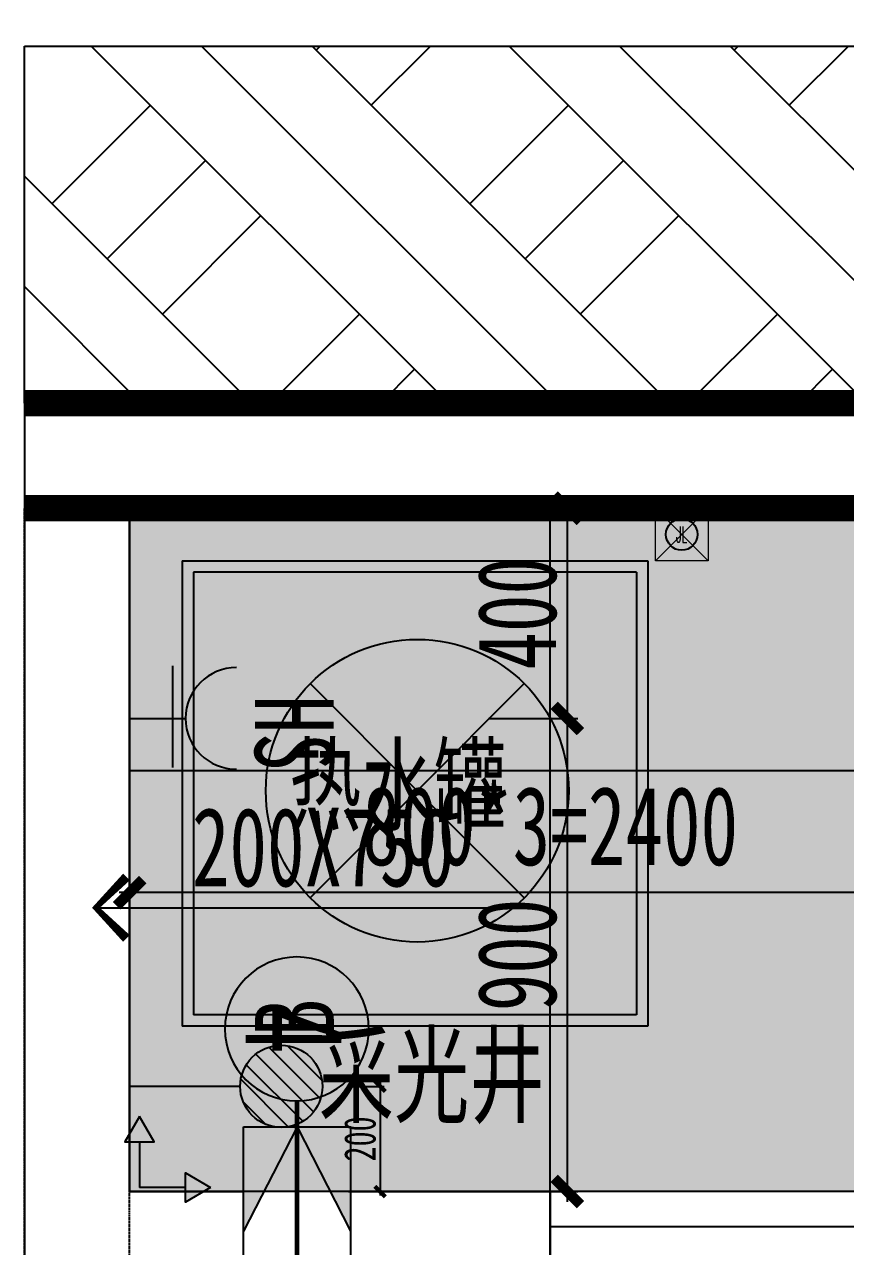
# Model space of a CAD drawing. Extents: x -255202 to 66368, y -6372500 to 603.
# Drawn here: x -127801 to -126239, y -3186489 to -3184164 of the extents above; entities that cross this region are included whole.
import ezdxf
from ezdxf.enums import TextEntityAlignment as Align

# ---------------------------------------------------------------- set-up
doc = ezdxf.new("R2010")
doc.units = 0
doc.header["$LTSCALE"] = 10
doc.header["$MEASUREMENT"] = 0
for name, pattern in [('CONTINOUS', [0]), ('DASH', [0.35, 0.25, -0.1]), ('改BL1~-3.2D$0$CONTINOUS', [0])]:
    doc.linetypes.add(name, pattern=pattern)
doc.layers.add('6-L13六联排模板图-0.050$0$G2-轮廓线', color=3, linetype='Continuous', lineweight=25)
doc.layers.add('改BL1~-3.2D$0$GPS-辅助', color=252, linetype='Continuous', lineweight=18)
for name, color, linetype in [('A-HATH', 8, 'Continuous'), ('A-TEXT（房间空间名称）', 67, 'Continuous'), ('A-WALL（砌体墙）', 7, 'Continuous'), ('A-WIND（门窗）', 8, 'Continuous'), ('A-墙体完成面', 15, 'Continuous'), ('D-地面材料', 250, 'Continuous'), ('D-挡墙', 6, 'Continuous'), ('DIM-地面材质放线', 149, 'Continuous'), ('DIM-排水定位', 149, 'Continuous'), ('DIM-插座定位', 146, 'Continuous'), ('E-插座示意', 34, 'Continuous'), ('E-给水', 144, 'Continuous'), ('G-BEAM', 4, 'DASH'), ('G-BEAM_CON', 4, 'Continuous'), ('W-文字', 67, 'Continuous'), ('墙体定位图', 7, 'Continuous'), ('孔洞', 53, 'Continuous'), ('改BL1~-3.2D$0$P-水管', 161, '改BL1~-3.2D$0$CONTINOUS')]:
    doc.layers.add(name, color=color, linetype=linetype)
doc.styles.add('arch', font='romans.shx', dxfattribs={"width": 0.75})
doc.styles.add('宋体', font='', dxfattribs={"width": 0.8})
doc.styles.add('改BL1~-3.2D$0$_TCH_DIM', font='SIMPLEX', dxfattribs={"bigfont": 'GBCBIG'})
doc.styles.add('改BL1~-3.2D$0$Standard', font='gbenor.shx', dxfattribs={"bigfont": 'gbcbig.shx'})
doc.styles.add('文字标注', font='', dxfattribs={"width": 0.7})
doc.styles.add('样式222', font='', dxfattribs={"width": 0.7})
doc.styles.add('细黑体', font='', dxfattribs={"width": 0.7})
doc.styles.get('宋体').set_extended_font_data('STXihei')
doc.styles.get('文字标注').set_extended_font_data('STXihei')
doc.styles.get('样式222').set_extended_font_data('STXihei')
doc.styles.get('细黑体').set_extended_font_data('STXihei')
doc.linetypes.add('改BL1~-3.2D$0$给水', pattern='A,50,["J",改BL1~-3.2D$0$Standard,S=2,R=0,X=1.1,Y=-1],-4', length=54)
doc.dimstyles.new('DK-50', dxfattribs={"dimscale": 50, "dimtxt": 3, "dimasz": 1, "dimexe": 0.4, "dimexo": 0.4, "dimgap": 0.4, "dimtad": 1, "dimtoh": 1, "dimdec": 0, "dimrnd": 5, "dimdsep": 46, "dimtxsty": '样式222', "dimblk": 'ARCHTICK', "dimcen": 3, "dimdle": 0.4, "dimclrd": 149, "dimclre": 149, "dimclrt": 149, "dimadec": 0, "dimazin": 0, "dimtfac": 1, "dimtdec": 0, "dimtix": 1, "dimtmove": 2, "dimatfit": 3, "dimldrblk": 'ARCHTICK', "dimfxl": 3, "dimfxlon": 1, "dimtvp": 1, "dimtolj": 1, "dimtzin": 0, "dimarcsym": 0})
doc.dimstyles.new('TC-DIM', dxfattribs={"dimscale": 0, "dimtxt": 2.5, "dimasz": 1.2, "dimexe": 1.2, "dimexo": 0, "dimgap": 0.5, "dimtad": 1, "dimdec": 0, "dimlfac": -1, "dimzin": 9, "dimdsep": 46, "dimtxsty": 'arch', "dimblk1": 'ARCHTICK', "dimblk2": 'ARCHTICK', "dimsah": 1, "dimcen": 2, "dimdle": 1.2, "dimclrd": 67, "dimclre": 67, "dimclrt": 67, "dimadec": 0, "dimazin": 0, "dimtfac": 1, "dimtdec": 0, "dimtmove": 0, "dimatfit": 3, "dimldrblk": 'ARCHTICK', "dimfxl": 8, "dimtolj": 1, "dimtzin": 0, "dimarcsym": 0})
doc.dimstyles.new('副本 DK-20', dxfattribs={"dimscale": 20, "dimtxt": 3, "dimasz": 1, "dimexe": 0.4, "dimexo": 0.4, "dimgap": 0.4, "dimtad": 1, "dimtoh": 1, "dimdec": 0, "dimrnd": 5, "dimdsep": 46, "dimtxsty": '样式222', "dimblk": 'ARCHTICK', "dimcen": 3, "dimdle": 0.4, "dimclrd": 149, "dimclre": 149, "dimclrt": 149, "dimadec": 0, "dimazin": 0, "dimtfac": 1, "dimtdec": 0, "dimtix": 1, "dimtmove": 2, "dimatfit": 3, "dimldrblk": 'ARCHTICK', "dimfxl": 3, "dimfxlon": 1, "dimtvp": 1, "dimtolj": 1, "dimtzin": 0, "dimarcsym": 0})

# ---------------------------------------------------------------- blocks, each defined once
blk = doc.blocks.new('A$C575336CE')
h = blk.add_hatch(color=0)
edge = h.paths.add_edge_path()
edge.add_line((1.4, 90.3), (87.4, 90.3))
edge.add_ellipse((44.4, 90.3), major_axis=(-30.4, 30.4), ratio=1, start_angle=45, end_angle=225, ccw=False)
at = {"color": 0}
for p, q in [((44.4, 0), (44.4, 47.3)), ((0, 36.2), (86, 36.2))]:
    blk.add_line(p, q, dxfattribs=at)
blk.add_arc((44.4, 90.3), 43, 180, 0, dxfattribs=at)
at = {"color": 0, "style": '宋体'}
blk.add_attdef('S', text='', height=84, dxfattribs=at).set_placement((102.6, 76.1), align=Align.BOTTOM_CENTER)
blk = doc.blocks.new('_ArchTick')
at = {"color": 0, "linetype": 'ByBlock', "const_width": 0.4}
blk.add_lwpolyline([(-0.5, -0.5), (0.5, 0.5)], dxfattribs=at)
blk = doc.blocks.new('*D174')
at = {"layer": 'Defpoints', "color": 0, "transparency": 16777216}
for p in [(-127604, -3185084.5), (-127604, -3185484.5), (-126768.5, -3185484.5)]:
    blk.add_point(p, dxfattribs=at)
at = {"layer": 'DIM-插座定位', "color": 149, "lineweight": -2, "transparency": 16777216}
for p, q in [((-126768.5, -3185064.5), (-126768.5, -3185504.5)), ((-126918.5, -3185084.5), (-126748.5, -3185084.5)), ((-126918.5, -3185484.5), (-126748.5, -3185484.5))]:
    blk.add_line(p, q, dxfattribs=at)
at = {"layer": 'DIM-插座定位', "color": 149, "lineweight": -2, "transparency": 16777216, "xscale": 50, "yscale": 50, "zscale": 50}
for p, rotation in [((-126768.5, -3185084.5), 90), ((-126768.5, -3185484.5), 270)]:
    blk.add_blockref('_ArchTick', p, dxfattribs=dict(at, rotation=rotation))
at = {"layer": 'DIM-插座定位', "color": 149, "transparency": 16777216, "insert": (-126863.5, -3185284.5), "char_height": 150, "attachment_point": 5, "rotation": 90, "style": '样式222'}
blk.add_mtext('\\A1;400', dxfattribs=at)
blk = doc.blocks.new('*D175')
at = {"layer": 'Defpoints', "color": 0, "transparency": 16777216}
for p in [(-126842.9, -3185484.5), (-126842.9, -3186384.5), (-126768.5, -3186384.5)]:
    blk.add_point(p, dxfattribs=at)
at = {"layer": 'DIM-插座定位', "color": 149, "lineweight": -2, "transparency": 16777216}
for p, q in [((-126822.9, -3185484.5), (-126748.5, -3185484.5)), ((-126768.5, -3185464.5), (-126768.5, -3186404.5)), ((-126822.9, -3186384.5), (-126748.5, -3186384.5))]:
    blk.add_line(p, q, dxfattribs=at)
at = {"layer": 'DIM-插座定位', "color": 149, "lineweight": -2, "transparency": 16777216, "xscale": 50, "yscale": 50, "zscale": 50}
for p, rotation in [((-126768.5, -3185484.5), 90), ((-126768.5, -3186384.5), 270)]:
    blk.add_blockref('_ArchTick', p, dxfattribs=dict(at, rotation=rotation))
at = {"layer": 'DIM-插座定位', "color": 149, "transparency": 16777216, "insert": (-126863.5, -3185934.5), "char_height": 150, "attachment_point": 5, "rotation": 90, "style": '样式222'}
blk.add_mtext('\\A1;900', dxfattribs=at)
blk = doc.blocks.new('z')
at = {"color": 67}
blk.add_line((0, 0), (-1, 0), dxfattribs=at)
blk.add_lwpolyline([(-0.972, 0.974, 0.299, 0.174, 0), (0, 0, 0.174, 0.299, 0), (-0.972, -0.974, 0.299, 0.299, 0)], format="xyseb", dxfattribs=at)
blk = doc.blocks.new('A$C014C06191')
at = {"layer": 'A-HATH'}
h = blk.add_hatch(dxfattribs=at)
h.set_pattern_fill('夯实土壤', color=256, scale=100, style=0)
h.set_pattern_definition([(45, (-9165.35, 0), (-397.394, 397.394), []), (45, (-8955.35, 0), (-397.394, 397.394), []), (45, (-8745.35, 0), (-397.394, 397.394), []), (135, (-9165.35, 0), (-397.394, -397.394), [265, -297]), (135, (-9060.35, 105), (-397.394, -397.394), [265, -297]), (135, (-8955.35, 210), (-397.394, -397.394), [265, -297])])
h.paths.add_polyline_path([(-10440.7, 6929.4), (-19863.4, 6929.4), (-19863.4, 6250), (-10440.7, 6250)])
blk.add_lwpolyline([(-10440.7, 6929.4), (-19863.4, 6929.4), (-19863.4, 6250), (-10440.7, 6250)], close=True, dxfattribs=at)
at = {"layer": 'D-挡墙', "color": 0, "linetype": 'DASH', "const_width": 50}
blk.add_lwpolyline([(-19863.4, 6250), (-10440.7, 6250)], dxfattribs=at)
at = {"layer": 'D-挡墙', "color": 0, "const_width": 50}
blk.add_lwpolyline([(-19863.4, 6050), (-10440.7, 6050)], dxfattribs=at)
blk = doc.blocks.new('*D478')
at = {"layer": 'Defpoints', "color": 0, "transparency": 16777216}
for p in [(-127600.8, -3185815.9), (-127600.8, -3186015.9), (-125200.8, -3186015.9)]:
    blk.add_point(p, dxfattribs=at)
at = {"layer": 'DIM-地面材质放线', "color": 149, "lineweight": -2, "transparency": 16777216}
for p, q in [((-127600.8, -3185965.9), (-127600.8, -3185795.9)), ((-125200.8, -3185965.9), (-125200.8, -3185795.9)), ((-125180.8, -3185815.9), (-127620.8, -3185815.9))]:
    blk.add_line(p, q, dxfattribs=at)
at = {"layer": 'DIM-地面材质放线', "color": 149, "lineweight": -2, "transparency": 16777216, "xscale": 50, "yscale": 50, "zscale": 50, "rotation": 180}
blk.add_blockref('_ArchTick', (-127600.8, -3185815.9), dxfattribs=at)
at = {"layer": 'DIM-地面材质放线', "color": 149, "lineweight": -2, "transparency": 16777216, "xscale": 50, "yscale": 50, "zscale": 50}
blk.add_blockref('_ArchTick', (-125200.8, -3185815.9), dxfattribs=at)
at = {"layer": 'DIM-地面材质放线', "color": 149, "transparency": 16777216, "insert": (-126800.8, -3185689.9), "char_height": 150, "attachment_point": 5, "style": '样式222'}
blk.add_mtext('\\A1;800*3=2400', dxfattribs=at)
blk = doc.blocks.new('排气扇孔洞')
blk.add_wipeout([(289.7, -8794), (289.7, -8906.7), (509.7, -8906.7), (509.7, -8794)])
at = {"linetype": 'ByBlock'}
h = blk.add_hatch(color=48, dxfattribs=at)
h.paths.add_polyline_path([(399.7, -8794), (289.7, -8794), (289.7, -8850.3)])
h.paths.add_polyline_path([(289.7, -8850.3), (289.7, -8906.7), (399.7, -8906.7)])
at = {"color": 48, "linetype": 'ByBlock'}
for q in [(399.7, -8794), (399.7, -8906.7)]:
    blk.add_line((289.7, -8850.3), q, dxfattribs=at)
at = {"color": 48}
blk.add_lwpolyline([(289.7, -8794), (289.7, -8906.7), (509.7, -8906.7), (509.7, -8794)], close=True, dxfattribs=at)
at = {"color": 48, "const_width": 5}
blk.add_lwpolyline([(262.5, -8850.3), (556.6, -8850.3)], dxfattribs=at)
blk = doc.blocks.new('WEE')
at = {"layer": '孔洞', "color": 48, "linetype": 'ByBlock'}
blk.add_circle((-179863.9, -3323957.5, -6.9), 136.9, dxfattribs=at)
at = {"layer": '孔洞', "color": 48, "linetype": 'ByBlock', "xscale": 1.80468753947396, "yscale": 1.80468753947396, "zscale": 1.80468753947396}
blk.add_blockref('排气扇孔洞', (-180200.7, -3307985.8, -6.9), dxfattribs=at)
blk = doc.blocks.new('*D780')
at = {"layer": 'Defpoints', "color": 0, "transparency": 16777216}
for p in [(-125900.7, 0), (-126800.7, -249.9), (-126800.7, -3192894.5)]:
    blk.add_point(p, dxfattribs=at)
at = {"layer": '墙体定位图', "color": 149, "lineweight": -2, "transparency": 16777216}
for p, q in [((-125900.7, -99.9), (-125900.7, -269.9)), ((-126800.7, -399.9), (-126800.7, -229.9)), ((-125880.7, -249.9), (-126820.7, -249.9))]:
    blk.add_line(p, q, dxfattribs=at)
at = {"layer": '墙体定位图', "color": 149, "lineweight": -2, "transparency": 16777216, "xscale": 50, "yscale": 50, "zscale": 50, "rotation": 180}
blk.add_blockref('_ArchTick', (-126800.7, -249.9), dxfattribs=at)
at = {"layer": '墙体定位图', "color": 149, "lineweight": -2, "transparency": 16777216, "xscale": 50, "yscale": 50, "zscale": 50}
blk.add_blockref('_ArchTick', (-125900.7, -249.9), dxfattribs=at)
at = {"layer": '墙体定位图', "color": 149, "transparency": 16777216, "insert": (-126350.7, -154.9), "char_height": 150, "attachment_point": 5, "style": '样式222'}
blk.add_mtext('\\A1;900', dxfattribs=at)
blk = doc.blocks.new('*D961')
at = {"layer": 'Defpoints', "color": 0, "transparency": 16777216}
for p in [(-125900.7, 0), (-126800.7, -3192994.5), (-126800.7, -3193144.5)]:
    blk.add_point(p, dxfattribs=at)
at = {"layer": '墙体定位图', "color": 149, "lineweight": -2, "transparency": 16777216}
for p, q in [((-125900.7, -3192994.5), (-125900.7, -3193164.5)), ((-126800.7, -3193014.5), (-126800.7, -3193164.5)), ((-125880.7, -3193144.5), (-126820.7, -3193144.5))]:
    blk.add_line(p, q, dxfattribs=at)
at = {"layer": '墙体定位图', "color": 149, "lineweight": -2, "transparency": 16777216, "xscale": 50, "yscale": 50, "zscale": 50, "rotation": 180}
blk.add_blockref('_ArchTick', (-126800.7, -3193144.5), dxfattribs=at)
at = {"layer": '墙体定位图', "color": 149, "lineweight": -2, "transparency": 16777216, "xscale": 50, "yscale": 50, "zscale": 50}
blk.add_blockref('_ArchTick', (-125900.7, -3193144.5), dxfattribs=at)
at = {"layer": '墙体定位图', "color": 149, "transparency": 16777216, "insert": (-126350.7, -3193049.5), "char_height": 150, "attachment_point": 5, "style": '样式222'}
blk.add_mtext('\\A1;900', dxfattribs=at)
blk = doc.blocks.new('A$C03CB6761')
at = {"layer": 'W-文字', "ltscale": 0.3}
h = blk.add_hatch(color=6, dxfattribs=at)
h.paths.add_polyline_path([(0.651, 3.817), (0, 2.69), (1.301, 2.69)])
h.paths.add_polyline_path([(3.817, 0.651), (2.69, 0), (2.69, 1.301)])
at = {"layer": 'W-文字', "color": 6, "ltscale": 0.3}
for p in [(0.651, 2.69), (2.69, 0.651)]:
    blk.add_line(p, (0.651, 0.651), dxfattribs=at)
for points in [[(0.651, 3.817), (0, 2.69), (1.301, 2.69)], [(3.817, 0.651), (2.69, 0), (2.69, 1.301)]]:
    blk.add_lwpolyline(points, close=True, dxfattribs=at)
blk = doc.blocks.new('A$C0ACD4D3F')
at = {"layer": 'W-文字', "color": 6, "ltscale": 0.3, "xscale": 0.7111655428107173, "yscale": 0.7111655428107173, "zscale": 0.7111655428107173, "rotation": 90.00001099863877}
blk.add_blockref('A$C03CB6761', (-1.271, -1.038), dxfattribs=at)
blk = doc.blocks.new('改BL1~-3.2D$0$A$C0B5C7788')
at = {"layer": '改BL1~-3.2D$0$GPS-辅助'}
for p, q in [((-100, 100), (100, -100)), ((100, 100), (-100, -100))]:
    blk.add_line(p, q, dxfattribs=at)
blk.add_lwpolyline([(-100, -100), (100, -100), (100, 100), (-100, 100)], close=True, dxfattribs=at)
blk = doc.blocks.new('fdgdfgdfsdfgfasfd')
at = {"layer": 'E-给水', "color": 250}
for p, q in [((-123944.6, -3186084.2), (-123879.2, -3186018.8)), ((-123941.9, -3186119.7), (-123843.7, -3186021.6)), ((-123928.6, -3186144.6), (-123818.8, -3186034.8)), ((-123908.4, -3186162.6), (-123800.8, -3186055)), ((-123880.7, -3186173.1), (-123790.3, -3186082.7)), ((-123838, -3186168.6), (-123794.8, -3186125.4))]:
    blk.add_line(p, q, dxfattribs=at)
at = {"layer": 'E-给水', "color": 144}
for p, q in [((-123867.3, -3186174.3), (-123867.3, -3186384.5)), ((-123736.1, -3186384.5), (-123998.5, -3186384.5))]:
    blk.add_line(p, q, dxfattribs=at)
blk.add_circle((-123867.3, -3186096.1), 78.2, dxfattribs=at)
blk = doc.blocks.new('GDRRFE')
at = {"layer": 'DIM-排水定位', "rotation": 180}
blk.add_blockref('fdgdfgdfsdfgfasfd', (-246068.1, -6371469), dxfattribs=at)
at = {"layer": 'E-给水', "color": 67, "ltscale": 0.3, "style": '文字标注', "width": 0.7}
blk.add_text('B', height=150, rotation=0.0007, dxfattribs=at).set_placement((-122070.3, -3185397.9), align=Align.MIDDLE)
blk = doc.blocks.new('*D1219')
at = {"layer": 'Defpoints', "color": 0, "transparency": 16777216}
for p in [(-127600.8, -3186184.5), (-127600.8, -3186384.5), (-127124.5, -3186384.5)]:
    blk.add_point(p, dxfattribs=at)
at = {"layer": 'DIM-排水定位', "color": 149, "lineweight": -2, "transparency": 16777216}
for p, q in [((-127184.5, -3186184.5), (-127116.5, -3186184.5)), ((-127124.5, -3186176.5), (-127124.5, -3186392.5)), ((-127184.5, -3186384.5), (-127116.5, -3186384.5))]:
    blk.add_line(p, q, dxfattribs=at)
at = {"layer": 'DIM-排水定位', "color": 149, "lineweight": -2, "transparency": 16777216, "xscale": 20, "yscale": 20, "zscale": 20}
for p, rotation in [((-127124.5, -3186184.5), 90), ((-127124.5, -3186384.5), 270)]:
    blk.add_blockref('_ArchTick', p, dxfattribs=dict(at, rotation=rotation))
at = {"layer": 'DIM-排水定位', "color": 149, "transparency": 16777216, "insert": (-127162.5, -3186284.5), "char_height": 60, "attachment_point": 5, "rotation": 90, "style": '样式222'}
blk.add_mtext('\\A1;200', dxfattribs=at)
blk = doc.blocks.new('hdfgdf')
at = {"layer": 'G-BEAM'}
for p, q in [((146978.4, -45494.1), (146978.4, -43594.1)), ((147178.4, -45494.1), (147178.4, -43594.1))]:
    blk.add_line(p, q, dxfattribs=at)
at = {"layer": 'W-文字', "style": '细黑体', "width": 0.7}
blk.add_text('200X750', height=150, dxfattribs=at).set_placement((147796.8, -44313.6), align=Align.RIGHT)
at = {"layer": 'W-文字'}
blk.add_leader([(147114, -44354.3), (147935.2, -44354.3)], dimstyle='TC-DIM', override={"dimscale": 50, "dimtad": 0, "dimldrblk": 'z'}, dxfattribs=at)

msp = doc.modelspace()

# ---------------------------------------------------------------- linework, layer by layer
msp.add_line((-126800.8, -3186584.5), (-126800.8, -3186384.5))
at = {"layer": '6-L13六联排模板图-0.050$0$G2-轮廓线', "color": 8}
for p, q in [((-127500.8, -3185184.5), (-127500.8, -3186070.1)), ((-127500.8, -3185184.5), (-126615.2, -3185184.5)), ((-126615.2, -3185184.5), (-126615.2, -3186070.1)), ((-126636.8, -3185206.1), (-127479.2, -3185206.1)), ((-127479.2, -3185206.1), (-127479.2, -3186048.5)), ((-126636.8, -3185206.1), (-126636.8, -3186048.5)), ((-127053.8, -3185622), (-127257.5, -3185418.3)), ((-127053.8, -3185622), (-126850.2, -3185418.3)), ((-127053.8, -3185622), (-127257.5, -3185825.6)), ((-127053.8, -3185622), (-126850.2, -3185825.6)), ((-126636.8, -3186048.5), (-127479.2, -3186048.5)), ((-126615.2, -3186070.1), (-127500.8, -3186070.1))]:
    msp.add_line(p, q, dxfattribs=at)
msp.add_circle((-127053.8, -3185622), 288, dxfattribs=at)
at = {"layer": 'A-WALL（砌体墙）', "color": 0}
for p, q in [((-124600.8, -3184884.5), (-127800.8, -3184884.5)), ((-127800.8, -3184884.5), (-127800.8, -3186484.5)), ((-124600.8, -3184884.5), (-127800.8, -3184884.5)), ((-127800.8, -3184884.5), (-127800.8, -3197284.5)), ((-127600.8, -3185084.5), (-127600.8, -3186384.5)), ((-124600.8, -3185084.5), (-127600.8, -3185084.5)), ((-127600.8, -3186384.5), (-126800.8, -3186384.5)), ((-126800.8, -3186384.5), (-126800.8, -3186584.5)), ((-127800.8, -3186484.5), (-127800.8, -3188684.5))]:
    msp.add_line(p, q, dxfattribs=at)
at = {"layer": 'A-WIND（门窗）', "linetype": 'ByBlock'}
for p, q in [((-126100.8, -3186384.5), (-126800.8, -3186384.5)), ((-126800.8, -3186451.2), (-126100.8, -3186451.2))]:
    msp.add_line(p, q, dxfattribs=at)
at = {"layer": 'A-墙体完成面'}
msp.add_line((-126389, -3185084.5), (-126609, -3185084.5), dxfattribs=at)
at = {"layer": 'D-地面材料'}
for p, q in [((-126800.8, -3186384.5), (-126800.8, -3185084.5)), ((-124800.8, -3185584.5), (-127600.8, -3185584.5))]:
    msp.add_line(p, q, dxfattribs=at)
at = {"layer": '改BL1~-3.2D$0$P-水管', "linetype": '改BL1~-3.2D$0$给水'}
msp.add_circle((-126550.8, -3185134.5), 30, dxfattribs=at)
msp.add_circle((-126550.8, -3185134.5), 30, dxfattribs=at)

# ---------------------------------------------------------------- block references
at = {"xscale": -1}
msp.add_blockref('A$C014C06191', (-138241.5, -3191134.5), dxfattribs=at)
at = {"layer": 'D-地面材料', "color": 6, "xscale": -60.00000322252917, "yscale": 60.00000322252917, "zscale": 60.00000322252917, "rotation": 359.9999994331911}
msp.add_blockref('A$C0ACD4D3F', (-127685.9, -3186342.5, -6.9), dxfattribs=at)
at = {"layer": 'E-插座示意', "linetype": 'ByBlock', "lineweight": -2, "extrusion": (0, 0, -1)}
ref = msp.add_blockref('A$C575336CE', (127600.8, -3185384.6), dxfattribs=dict(at, xscale=-2.25, yscale=2.25, zscale=-2.25, rotation=90))
ref.add_attrib('S', 'HS', dxfattribs={"layer": '0', "color": 0, "height": 150, "rotation": 270, "style": '宋体', "width": 0.7}).set_placement((-127212.6, -3185512.2), align=Align.TOP_CENTER)
at = {"layer": 'G-BEAM_CON', "linetype": 'CONTINOUS'}
msp.add_blockref('hdfgdf', (-274779.2, -3141490.4), dxfattribs=at)
at = {"layer": '改BL1~-3.2D$0$GPS-辅助', "xscale": -0.5, "yscale": 0.5, "zscale": 0.5, "rotation": 90}
msp.add_blockref('改BL1~-3.2D$0$A$C0B5C7788', (-126550.8, -3185134.5), dxfattribs=at)
msp.add_blockref('改BL1~-3.2D$0$A$C0B5C7788', (-126550.8, -3185134.5), dxfattribs=at)

# ---------------------------------------------------------------- texts
at = {"color": 8, "style": '细黑体', "width": 0.7}
msp.add_text('热水罐', height=144, dxfattribs=at).set_placement((-127297.6, -3185683))
at = {"layer": 'A-TEXT（房间空间名称）', "style": '细黑体', "width": 0.7}
msp.add_text('采光井', height=150, dxfattribs=at).set_placement((-127241.2, -3186238.1))
at = {"layer": 'Defpoints', "style": '改BL1~-3.2D$0$_TCH_DIM', "width": 0.5}
msp.add_text('JL', height=30, rotation=0, dxfattribs=at).set_placement((-126550.8, -3185134.5), align=Align.MIDDLE)
at = {"layer": '孔洞', "color": 48, "style": '样式222', "width": 0.7}
msp.add_text('4', height=187.5, rotation=270, dxfattribs=at).set_placement((-127380.2, -3186123), align=Align.RIGHT)

# ---------------------------------------------------------------- dimensions: what is measured, and where the dimension line sits
at = {"layer": 'DIM-插座定位'}
for base, p1, p2, picture, middle in [((-126768.5, -3185484.5), (-127604, -3185084.5), (-127604, -3185484.5), '*D174', (-126863.5, -3185284.5)), ((-126768.5, -3186384.5), (-126842.9, -3185484.5), (-126842.9, -3186384.5), '*D175', (-126863.5, -3185934.5))]:
    dim = msp.add_linear_dim(base=base, p1=p1, p2=p2, angle=90, dimstyle='DK-50', dxfattribs=at)
    dim.commit()
    dim.dimension.update_dxf_attribs({"geometry": picture, "text_midpoint": middle})
at = {"layer": '墙体定位图', "color": 1}
for base, p2, picture, middle in [((-126800.7, -249.9), (-126800.7, -3192894.5), '*D780', (-126350.7, -154.9)), ((-126800.7, -3193144.5), (-126800.7, -3192994.5), '*D961', (-126350.7, -3193049.5))]:
    dim = msp.add_linear_dim(base=base, p1=(-125900.7, 0), p2=p2, angle=180, dimstyle='DK-50', dxfattribs=at)
    dim.commit()
    dim.dimension.update_dxf_attribs({"geometry": picture, "text_midpoint": middle})

# ---------------------------------------------------------------- next in the draw order: block references
at = {"layer": '孔洞', "linetype": 'ByBlock', "xscale": -1, "rotation": 90}
msp.add_blockref('WEE', (-3451240.2, -3365939.2, 6.9), dxfattribs=at)

# ---------------------------------------------------------------- next in the draw order: hatches: boundary and pattern name
at = {"layer": 'D-地面材料'}
h = msp.add_hatch(dxfattribs=at)
h.set_pattern_fill('DOTS', color=250, scale=500, style=0, double=1)
h.set_pattern_definition([(0, (-124400.813, -3186984.576), (15.625, 31.25), [0, -31.25])])
h.paths.add_polyline_path([(-124800.8, -3186984.5), (-124870.8, -3186984.6), (-124870.8, -3186969.5), (-125730.8, -3186969.5), (-125730.8, -3186984.5), (-125800.8, -3186984.5), (-125800.8, -3186384.5), (-127600.8, -3186384.5), (-127600.8, -3185084.5), (-124800.8, -3185084.5)])

# ---------------------------------------------------------------- next in the draw order: linework, layer by layer
msp.add_lwpolyline([(-124870.8, -3186984.5), (-125730.8, -3186984.5), (-125730.8, -3186984.5), (-125800.8, -3186984.5), (-125800.8, -3186384.5), (-127600.8, -3186384.5), (-127600.8, -3185084.5), (-124800.8, -3185084.5), (-124800.8, -3186984.5), (-124870.8, -3186984.5)], close=True, dxfattribs=at)
msp.add_lwpolyline([(-124870.8, -3186984.5), (-125730.8, -3186984.5), (-125730.8, -3186984.5), (-125800.8, -3186984.5), (-125800.8, -3186384.5), (-127600.8, -3186384.5), (-127600.8, -3185084.5), (-124800.8, -3185084.5), (-124800.8, -3186984.5), (-124870.8, -3186984.5)], close=True, dxfattribs=at)

# ---------------------------------------------------------------- next in the draw order: block references
at = {"layer": 'DIM-排水定位', "rotation": 90.00000000000001}
msp.add_blockref('GDRRFE', (-3312685.3, -3063983.7), dxfattribs=at)

# ---------------------------------------------------------------- next in the draw order: dimensions: what is measured, and where the dimension line sits
at = {"layer": 'DIM-地面材质放线'}
dim = msp.add_linear_dim(base=(-127600.8, -3185815.9), p1=(-125200.8, -3186015.9), p2=(-127600.8, -3186015.9), angle=180, text='800*3=<>', dimstyle='DK-50', dxfattribs=at)
dim.commit()
dim.dimension.update_dxf_attribs({"geometry": '*D478', "text_midpoint": (-126800.8, -3185689.9), "dimtype": 161})
at = {"layer": 'DIM-排水定位'}
dim = msp.add_linear_dim(base=(-127124.5, -3186384.5), p1=(-127600.8, -3186184.5), p2=(-127600.8, -3186384.5), angle=270, dimstyle='副本 DK-20', dxfattribs=at)
dim.commit()
dim.dimension.update_dxf_attribs({"geometry": '*D1219', "text_midpoint": (-127162.5, -3186284.5)})

doc.saveas('drawing.dxf')
